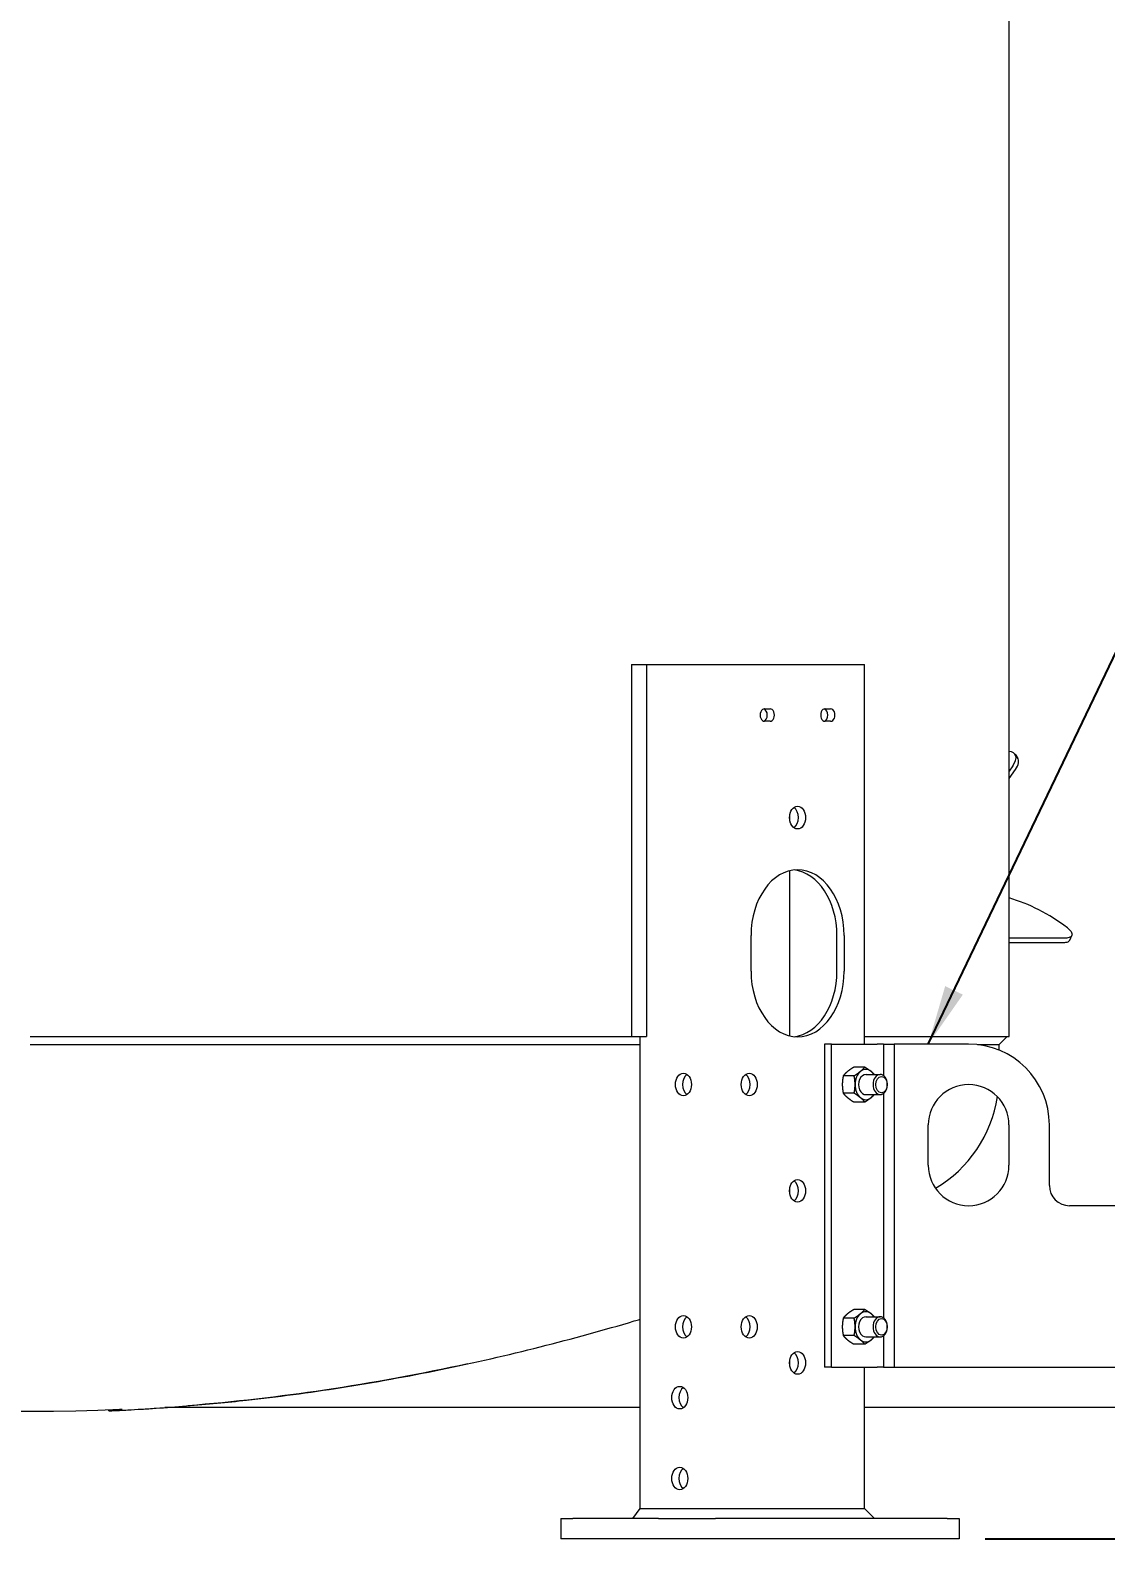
# Model space of a CAD drawing. Header units: inches. Extents: x 19 to 503, y 7 to 322.
# Drawn here: x 371.13 to 397.78, y 44.46 to 81.82 of the extents above; entities that cross this region are included whole.
import ezdxf

# ---------------------------------------------------------------- set-up
doc = ezdxf.new("R2010")
doc.units = ezdxf.units.IN
doc.header["$LTSCALE"] = 15
doc.header["$MEASUREMENT"] = 0
for name, color, linetype, lineweight in [('Dimension (ANSI)', 7, 'Continuous', 25), ('Symbol (ANSI)', 7, 'Continuous', 25), ('Visible (ANSI)', 7, 'Continuous', 50)]:
    doc.layers.add(name, color=color, linetype=linetype, lineweight=lineweight)
doc.styles.add('MEMCOR Medium', font='arial.ttf')
doc.dimstyles.new('Default (ANSI)', dxfattribs={"dimscale": 15, "dimtxt": 0.15, "dimasz": 0.098425, "dimexe": 0.125, "dimexo": 0.0625, "dimgap": 0.031496, "dimtad": 0, "dimtih": 1, "dimtoh": 1, "dimdec": 4, "dimrnd": 1e-08, "dimzin": 3, "dimdsep": 46, "dimlunit": 5, "dimtxsty": 'MEMCOR Medium', "dimcen": 0.09, "dimdle": 0.393701, "dimclrd": 256, "dimclre": 256, "dimclrt": 256, "dimadec": 0, "dimazin": 1, "dimtfac": 0.8, "dimtofl": 0, "dimtmove": 0, "dimatfit": 3, "dimfxl": 1, "dimfrac": 1, "dimtolj": 1, "dimtzin": 4, "dimlwd": -1, "dimlwe": -1, "dimarcsym": 0})
doc.dimstyles.new('Default (ANSI)$7', dxfattribs={"dimscale": 15, "dimtxt": 0.15, "dimasz": 0.098425, "dimexe": 0.125, "dimexo": 0.0625, "dimgap": 0.031496, "dimtad": 0, "dimtih": 1, "dimtoh": 1, "dimdec": 4, "dimrnd": 1e-08, "dimzin": 3, "dimdsep": 46, "dimlunit": 5, "dimtxsty": 'MEMCOR Medium', "dimcen": 0.09, "dimdle": 0.393701, "dimclrd": 256, "dimclre": 256, "dimclrt": 256, "dimadec": 0, "dimazin": 1, "dimtfac": 0.8, "dimtofl": 0, "dimtmove": 0, "dimatfit": 3, "dimfxl": 1, "dimfrac": 1, "dimtolj": 1, "dimtzin": 4, "dimlwd": -1, "dimlwe": -1, "dimarcsym": 0})

# ---------------------------------------------------------------- blocks, each defined once
blk = doc.blocks.new('*D24')
at = {"layer": 'Defpoints', "color": 0, "transparency": 16777216}
for p in [(371.709, 141.416), (425.908, 141.416), (393.854, 44.463)]:
    blk.add_point(p, dxfattribs=at)
at = {"layer": 'Dimension (ANSI)', "transparency": 16777216}
for p, q in [((372.646, 141.416), (427.783, 141.416)), ((425.908, 139.94), (425.908, 125.155)), ((425.908, 45.94), (425.908, 109.677)), ((394.792, 44.463), (427.783, 44.463))]:
    blk.add_line(p, q, dxfattribs=at)
for points in [[(425.662, 139.94), (426.154, 139.94), (425.908, 141.416)], [(425.662, 45.94), (426.154, 45.94), (425.908, 44.463)]]:
    blk.add_solid(points, dxfattribs=at)
at = {"layer": 'Dimension (ANSI)', "transparency": 16777216, "char_height": 2.25, "attachment_point": 2, "style": 'MEMCOR Medium'}
for s, insert in [('\\A1; \\fArial|b0|i0;96{\\H0.8x;\\S15#16;} in', (425.908, 121.603)), ('\\A1;[2462.6 mm]{\\P\\fArial|b0|i0;SHIPPING\\P\\fArial|b0|i0;HEIGHT}', (425.908, 116.944))]:
    blk.add_mtext(s, dxfattribs=dict(at, insert=insert))

msp = doc.modelspace()

# ---------------------------------------------------------------- linework, layer by layer
at = {"layer": 'Visible (ANSI)', "linetype": 'Continuous', "lineweight": 18}
for p, q in [((395.38357, 56.90094), (395.38357, 87.55433)), ((386.02935, 66.11344), (386.40261, 66.11344)), ((386.02935, 66.11344), (386.02935, 56.90094)), ((386.40261, 66.11344), (387.71308, 66.11344)), ((386.40261, 66.11344), (386.40261, 56.90094)), ((387.71308, 66.11344), (388.68889, 66.11344)), ((388.68889, 66.11344), (391.60217, 66.11344)), ((391.60217, 66.11344), (391.80427, 66.11344)), ((391.80427, 56.71344), (391.80427, 66.11344)), ((389.32882, 65.01844), (389.46317, 65.01844)), ((390.82789, 65.01844), (390.96224, 65.01844)), ((389.46317, 64.70844), (389.32882, 64.70844)), ((390.96224, 64.70844), (390.82789, 64.70844)), ((395.53237, 63.89519), (395.59737, 63.80327)), ((395.47767, 63.60651), (395.38357, 63.47344)), ((395.38357, 63.28959), (395.54267, 63.51459)), ((389.9574, 62.2362), (389.9574, 62.41068)), ((389.9574, 56.9153), (389.9574, 61.01158)), ((388.99295, 58.52344), (388.99295, 59.40344)), ((391.12134, 58.52344), (391.12134, 59.40344)), ((391.29811, 59.40344), (391.29811, 58.52344)), ((396.78165, 59.34065), (395.38357, 59.34065)), ((395.38357, 59.23076), (396.73255, 59.23076)), ((396.88981, 59.29306), (396.93892, 59.40297)), ((371.13387, 56.90094), (386.02935, 56.90094)), ((386.02935, 56.90094), (386.40261, 56.90094)), ((386.24509, 45.21344), (386.24509, 56.90094)), ((391.80427, 56.90094), (395.38357, 56.90094)), ((395.13386, 56.70094), (395.33386, 56.90094)), ((386.24509, 56.70094), (371.13387, 56.70094)), ((390.81163, 56.71344), (390.81163, 48.71344)), ((390.9884, 56.71344), (390.81163, 56.71344)), ((390.9884, 56.71344), (392.11977, 56.71344)), ((390.9884, 48.71344), (390.9884, 56.71344)), ((392.27739, 56.71344), (392.11977, 56.71344)), ((392.27739, 56.71344), (392.53546, 56.71344)), ((392.27739, 56.71344), (392.27739, 55.9327)), ((394.38338, 56.71344), (392.53546, 56.71344)), ((392.53546, 56.71344), (392.53546, 48.71344)), ((395.13386, 56.70094), (394.60663, 56.70094)), ((395.13386, 56.70094), (395.13386, 56.56729)), ((391.81183, 56.14645), (391.54242, 56.14645)), ((391.54667, 55.92995), (391.27725, 55.92995)), ((391.83546, 55.96344), (392.19247, 55.96344)), ((392.36922, 55.71739), (392.36921, 55.7183)), ((392.36922, 55.70949), (392.36921, 55.70857)), ((391.54667, 55.49693), (391.27725, 55.49693)), ((391.83546, 55.46344), (392.19247, 55.46344)), ((392.27739, 55.49418), (392.27739, 49.9327)), ((391.81183, 55.28043), (391.54242, 55.28043)), ((393.38338, 53.71344), (393.38338, 54.71344)), ((395.38338, 54.71344), (395.38338, 53.71344)), ((396.38338, 53.21344), (396.38338, 54.71344)), ((389.9574, 52.9952), (389.9574, 53.16968)), ((401.88338, 52.71344), (396.88338, 52.71344)), ((391.81183, 50.14645), (391.54242, 50.14645)), ((391.54667, 49.92995), (391.27725, 49.92995)), ((391.83546, 49.96344), (392.19247, 49.96344)), ((392.36922, 49.71739), (392.36921, 49.7183)), ((392.36922, 49.70949), (392.36921, 49.70857)), ((391.54667, 49.49693), (391.27725, 49.49693)), ((391.83546, 49.46344), (392.19247, 49.46344)), ((392.27739, 49.49418), (392.27739, 48.71344)), ((391.81183, 49.28043), (391.54242, 49.28043)), ((389.9574, 48.7322), (389.9574, 48.90668)), ((390.9884, 48.71344), (390.81163, 48.71344)), ((390.9884, 48.71344), (392.11977, 48.71344)), ((391.80427, 45.21344), (391.80427, 48.71344)), ((392.27739, 48.71344), (392.11977, 48.71344)), ((392.27739, 48.71344), (392.53546, 48.71344)), ((392.53546, 48.71344), (401.88338, 48.71344)), ((373.08135, 47.63337), (373.08135, 47.65337)), ((386.24509, 47.71344), (374.47338, 47.71344)), ((387.32182, 47.71344), (387.30947, 47.71344)), ((398.57386, 47.71344), (391.80427, 47.71344)), ((386.06831, 44.96344), (386.24509, 45.21344)), ((386.24509, 45.21344), (387.71308, 45.21344)), ((387.71308, 45.21344), (388.68889, 45.21344)), ((388.68889, 45.21344), (391.60217, 45.21344)), ((391.60217, 45.21344), (391.80427, 45.21344)), ((391.80427, 45.21344), (392.05427, 44.96344)), ((384.28417, 44.96344), (384.57706, 44.96344)), ((384.28417, 44.96344), (384.28417, 44.46344)), ((386.69838, 44.96344), (384.57706, 44.96344)), ((386.69838, 44.96344), (388.1126, 44.96344)), ((393.85431, 44.96344), (388.1126, 44.96344)), ((393.85431, 44.96344), (394.1472, 44.96344)), ((394.1472, 44.96344), (394.1472, 44.46344)), ((384.57706, 44.46344), (384.28417, 44.46344)), ((386.69838, 44.46344), (384.57706, 44.46344)), ((388.1126, 44.46344), (386.69838, 44.46344)), ((393.85431, 44.46344), (388.1126, 44.46344)), ((394.1472, 44.46344), (393.85431, 44.46344))]:
    msp.add_line(p, q, dxfattribs=at)
for centre, radius, start, end in [((394.38338, 54.71344), 2, 0, 90), ((394.38338, 54.71344), 1, 0, 180), ((391.94387, 55.89648), 3.19, 300.437008, 351.297618), ((394.38338, 53.71344), 1, 180, 0), ((396.88338, 53.21344), 0.5, 180, 270), ((371.13386, 95.93094), 48.31, 251.772129, 272.646434)]:
    msp.add_arc(centre, radius, start, end, dxfattribs=at)
for centre, major_axis, ratio, start_param, end_param in [((389.32882, 64.86344), (0, -0.155), 0.70710678, 3.14159265, 6.28318531), ((389.2864, 64.86344), (0, -0.155), 0.70710678, 0.19477764, 2.94681501), ((389.46317, 64.86344), (0, 0.155), 0.70710678, 3.14159265, 6.28318531), ((390.82789, 64.86344), (0, -0.155), 0.70710678, 3.14159265, 6.28318531), ((390.78546, 64.86344), (0, -0.155), 0.70710678, 0.19477764, 2.94681501), ((390.96224, 64.86344), (0, 0.155), 0.70710678, 3.14159265, 6.28318531), ((395.12412, 63.60651), (0.40825, 0.28868), 0.5, 5.32786869, 6.8716692), ((395.18912, 63.51459), (0.40825, 0.28868), 0.5, 5.32786869, 6.28318531), ((389.96875, 62.32344), (0, 0.28), 0.70710678, 3.60436277, 5.82041519), ((390.14553, 59.40344), (0, 1.63), 0.70710678, 4.71238898, 7.85398163), ((389.96875, 59.40344), (0, 1.63), 0.70710678, 4.71238898, 6.20642283), ((394.3514, 53.11027), (0, 7.37), 0.70710678, 5.78754415, 6.08380629), ((390.14553, 58.52344), (0, -1.63), 0.70710678, 4.71238898, 7.85398163), ((389.96875, 58.52344), (0, -1.63), 0.70710678, 0.07676248, 1.57079633), ((391.83552, 55.71344), (0, 0.375), 0.70710678, 5.75958653, 6.80678408), ((387.49388, 55.71344), (0, -0.28), 0.70710678, 3.60436277, 5.82041519), ((388.77233, 55.71344), (0, 0.28), 0.70710678, 3.60436277, 5.82041519), ((391.83552, 55.71344), (0, -0.375), 0.70710678, 3.66519143, 4.71238898), ((391.83552, 55.71344), (0, -0.375), 0.70710678, 4.71238898, 5.75958653), ((391.83552, 55.71344), (0, 0.25014), 0.70710678, 6.25022773, 9.45773554), ((391.83552, 55.71344), (0, 0.375), 0.70710678, 5.44211664, 5.75958653), ((392.19247, 55.71344), (0, 0.25), 0.70710678, 4.73185041, 10.97611285), ((391.83552, 55.71344), (0, -0.375), 0.70710678, 5.75958653, 6.80678408), ((391.83552, 55.71344), (0, 0.375), 0.70710678, 3.66519143, 3.98266132), ((389.96875, 53.08244), (0, 0.28), 0.70710678, 3.60436277, 5.82041519), ((391.83552, 49.71344), (0, 0.375), 0.70710678, 5.75958653, 6.80678408), ((387.49388, 49.71344), (0, -0.28), 0.70710678, 3.60436277, 5.82041519), ((388.77233, 49.71344), (0, 0.28), 0.70710678, 3.60436277, 5.82041519), ((391.83552, 49.71344), (0, -0.375), 0.70710678, 3.66519143, 4.71238898), ((391.83552, 49.71344), (0, -0.375), 0.70710678, 4.71238898, 5.75958653), ((391.83552, 49.71344), (0, 0.25014), 0.70710678, 6.25022773, 9.45773554), ((391.83552, 49.71344), (0, 0.375), 0.70710678, 5.44211664, 5.75958653), ((392.19247, 49.71344), (0, 0.25), 0.70710678, 4.73185041, 10.97611285), ((391.83552, 49.71344), (0, -0.375), 0.70710678, 5.75958653, 6.80678408), ((391.83552, 49.71344), (0, 0.375), 0.70710678, 3.66519143, 3.98266132), ((389.96875, 48.81944), (0, 0.28), 0.70710678, 3.60436277, 5.82041519), ((387.40403, 47.95944), (0, -0.28), 0.70710678, 3.60436277, 5.82041519), ((387.40403, 45.95944), (0, -0.28), 0.70710678, 3.60436277, 5.82041519)]:
    msp.add_ellipse(centre, major_axis=major_axis, ratio=ratio, start_param=start_param, end_param=end_param, dxfattribs=at)
for centre, major_axis in [((390.14553, 62.32344), (0, -0.28)), ((387.3171, 55.71344), (0, 0.28)), ((388.94911, 55.71344), (0, -0.28)), ((392.22584, 55.71344), (0, 0.20282)), ((390.14553, 53.08244), (0, -0.28)), ((387.3171, 49.71344), (0, 0.28)), ((388.94911, 49.71344), (0, -0.28)), ((392.22584, 49.71344), (0, -0.20282)), ((390.14553, 48.81944), (0, -0.28)), ((387.22726, 47.95944), (0, -0.28)), ((387.22726, 45.95944), (0, -0.28))]:
    msp.add_ellipse(centre, major_axis=major_axis, ratio=0.70710678, dxfattribs=at)
for points, knots in [([(396.82991, 59.59339), (396.869, 59.5635), (396.90155, 59.53084), (396.94108, 59.46939), (396.94809, 59.44064), (396.93904, 59.39469), (396.92242, 59.37442), (396.86591, 59.34739), (396.82605, 59.34065), (396.78165, 59.34065)], [5.7511729, 5.7511729, 5.7511729, 5.7511729, 6.23002731, 6.23002731, 6.70888172, 6.70888172, 7.18728854, 7.18728854, 7.66569537, 7.66569537, 7.66569537, 7.66569537]), ([(396.73255, 59.23076), (396.77695, 59.23076), (396.81681, 59.23749), (396.86713, 59.26156), (396.8821, 59.27623), (396.88975, 59.29308)], [7.666112893, 7.666112893, 7.666112893, 7.666112893, 8.144520248, 8.144520248, 8.518161389, 8.518161389, 8.518161389, 8.518161389]), ([(373.08135, 47.63337), (373.08135, 47.63337), (373.08325, 47.63345), (373.09066, 47.63378), (373.09618, 47.63402), (373.11674, 47.63493), (373.13586, 47.63578), (373.18078, 47.63782), (373.2104, 47.63918), (373.27403, 47.64218), (373.30809, 47.64381), (373.41308, 47.64895), (373.48673, 47.65272), (373.66426, 47.66216), (373.77845, 47.66858), (374.01275, 47.6826), (374.13292, 47.6902), (374.49948, 47.71472), (374.75181, 47.73338), (375.51265, 47.79545), (376.0246, 47.84525), (377.24467, 47.98022), (378.03672, 48.08478), (379.65648, 48.33841), (380.48427, 48.48751), (382.13663, 48.82545), (382.9613, 49.0143), (384.56975, 49.41986), (385.35355, 49.63654), (386.14719, 49.87247), (386.19603, 49.88706), (386.24508, 49.90178)], [-93.45739402, -93.45739402, -93.45739402, -93.45739402, -93.36072229, -93.36072229, -93.26405056, -93.26405056, -93.0707071, -93.0707071, -92.81368806, -92.81368806, -92.55666902, -92.55666902, -92.04263094, -92.04263094, -91.21342771, -91.21342771, -90.38422449, -90.38422449, -88.72581805, -88.72581805, -85.40900516, -85.40900516, -80.05055713, -80.05055713, -74.6921091, -74.6921091, -69.33366106, -69.33366106, -63.97521303, -63.97521303, -63.6255391, -63.6255391, -63.6255391, -63.6255391]), ([(381.97921, 48.7976), (380.79878, 48.54084), (379.61383, 48.32286), (377.30325, 47.97974), (376.17551, 47.85057), (375.05183, 47.75788)], [0, 0, 0, 0, 9.28957264, 9.28957264, 18.12055268, 18.12055268, 18.12055268, 18.12055268]), ([(373.08135, 47.65337), (373.08135, 47.65337), (373.08325, 47.65349), (373.0907, 47.65397), (373.09624, 47.65433), (373.11688, 47.65568), (373.13608, 47.65693), (373.18117, 47.65991), (373.21091, 47.6619), (373.27479, 47.66624), (373.30898, 47.66859), (373.36661, 47.67261), (373.38948, 47.67422), (373.41242, 47.67586)], [-93.45739402, -93.45739402, -93.45739402, -93.45739402, -93.36072229, -93.36072229, -93.26405056, -93.26405056, -93.0707071, -93.0707071, -92.81368806, -92.81368806, -92.55666902, -92.55666902, -92.39208017, -92.39208017, -92.39208017, -92.39208017])]:
    msp.add_open_spline(points, degree=3, knots=knots, dxfattribs=at)
for points, weights in [([(391.54242, 56.14645), (391.44768, 56.08844), (391.38615, 56.0382)], [1, 1.0379548493, 1]), ([(391.70293, 56.0382), (391.76446, 56.08844), (391.81183, 56.14645)], [1, 1.0379548493, 1]), ([(391.81183, 56.14645), (391.90657, 56.08844), (391.9681, 56.0382)], [1, 1.0379548493, 1]), ([(391.27725, 55.92995), (391.25357, 55.81392), (391.25357, 55.71344)], [1, 1.0379548493, 1]), ([(391.25357, 55.71344), (391.25357, 55.61296), (391.27725, 55.49693)], [1, 1.0379548493, 1]), ([(391.38615, 56.0382), (391.32462, 55.98796), (391.27725, 55.92995)], [1, 1.0379548493, 1]), ([(391.54667, 55.92995), (391.6414, 55.98796), (391.70293, 56.0382)], [1, 1.0379548493, 1]), ([(391.57035, 55.71344), (391.57035, 55.81392), (391.54667, 55.92995)], [1, 1.0379548493, 1]), ([(391.54667, 55.49693), (391.57035, 55.61296), (391.57035, 55.71344)], [1, 1.0379548493, 1]), ([(391.9681, 56.0382), (392.01219, 56.0022), (392.04794, 55.96344)], [1, 1.02690849784, 1.01566285889]), ([(391.27725, 55.49693), (391.32462, 55.43892), (391.38615, 55.38868)], [1, 1.0379548493, 1]), ([(391.38615, 55.38868), (391.44768, 55.33844), (391.54242, 55.28043)], [1, 1.0379548493, 1]), ([(391.70293, 55.38868), (391.6414, 55.43892), (391.54667, 55.49693)], [1, 1.0379548493, 1]), ([(391.81183, 55.28043), (391.76446, 55.33844), (391.70293, 55.38868)], [1, 1.0379548493, 1]), ([(391.9681, 55.38868), (391.90657, 55.33844), (391.81183, 55.28043)], [1, 1.0379548493, 1]), ([(392.04794, 55.46344), (392.01219, 55.42468), (391.9681, 55.38868)], [1.01566285889, 1.02690849784, 1]), ([(391.54242, 50.14645), (391.44768, 50.08844), (391.38615, 50.0382)], [1, 1.0379548493, 1]), ([(391.70293, 50.0382), (391.76446, 50.08844), (391.81183, 50.14645)], [1, 1.0379548493, 1]), ([(391.81183, 50.14645), (391.90657, 50.08844), (391.9681, 50.0382)], [1, 1.0379548493, 1]), ([(391.27725, 49.92995), (391.25357, 49.81392), (391.25357, 49.71344)], [1, 1.0379548493, 1]), ([(391.25357, 49.71344), (391.25357, 49.61296), (391.27725, 49.49693)], [1, 1.0379548493, 1]), ([(391.38615, 50.0382), (391.32462, 49.98796), (391.27725, 49.92995)], [1, 1.0379548493, 1]), ([(391.54667, 49.92995), (391.6414, 49.98796), (391.70293, 50.0382)], [1, 1.0379548493, 1]), ([(391.57035, 49.71344), (391.57035, 49.81392), (391.54667, 49.92995)], [1, 1.0379548493, 1]), ([(391.54667, 49.49693), (391.57035, 49.61296), (391.57035, 49.71344)], [1, 1.0379548493, 1]), ([(391.9681, 50.0382), (392.01219, 50.0022), (392.04794, 49.96344)], [1, 1.02690849784, 1.01566285889]), ([(391.27725, 49.49693), (391.32462, 49.43892), (391.38615, 49.38868)], [1, 1.0379548493, 1]), ([(391.38615, 49.38868), (391.44768, 49.33844), (391.54242, 49.28043)], [1, 1.0379548493, 1]), ([(391.70293, 49.38868), (391.6414, 49.43892), (391.54667, 49.49693)], [1, 1.0379548493, 1]), ([(391.81183, 49.28043), (391.76446, 49.33844), (391.70293, 49.38868)], [1, 1.0379548493, 1]), ([(391.9681, 49.38868), (391.90657, 49.33844), (391.81183, 49.28043)], [1, 1.0379548493, 1]), ([(392.04794, 49.46344), (392.01219, 49.42468), (391.9681, 49.38868)], [1.01566285889, 1.02690849784, 1])]:
    msp.add_rational_spline(points, weights, degree=2, dxfattribs=at)

# ---------------------------------------------------------------- dimensions: what is measured, and where the dimension line sits
at = {"layer": 'Dimension (ANSI)'}
dim = msp.add_linear_dim(base=(425.90787, 141.41594), p1=(393.85431, 44.46344), p2=(371.70886, 141.41594), angle=90, text=' \\fArial|b0|i0;<> in\\X[2462.6 mm]{\\P\\fArial|b0|i0;SHIPPING\\P\\fArial|b0|i0;HEIGHT}', dimstyle='Default (ANSI)', override={"dimgap": 0.031496, "dimdec": 4, "dimpost": '', "dimtol": 0, "dimlim": 0, "dimtp": 0, "dimtm": 0, "dimtdec": 2, "dimatfit": 1, "dimtvp": -0.375}, dxfattribs=at)
dim.commit()
dim.dimension.update_dxf_attribs({"geometry": '*D24', "text_midpoint": (425.90787, 117.41617), "dimtype": 160})

# ---------------------------------------------------------------- leaders
at = {"layer": 'Symbol (ANSI)', "annotation_type": 0, "has_hookline": 1, "hookline_direction": 0, "text_width": 21.84618}
msp.add_leader([(393.38338, 56.71344), (399.44725, 69.37859), (400.92363, 69.37859)], dimstyle='Default (ANSI)$7', override={"dimtad": 0}, dxfattribs=at)

doc.saveas('drawing.dxf')
